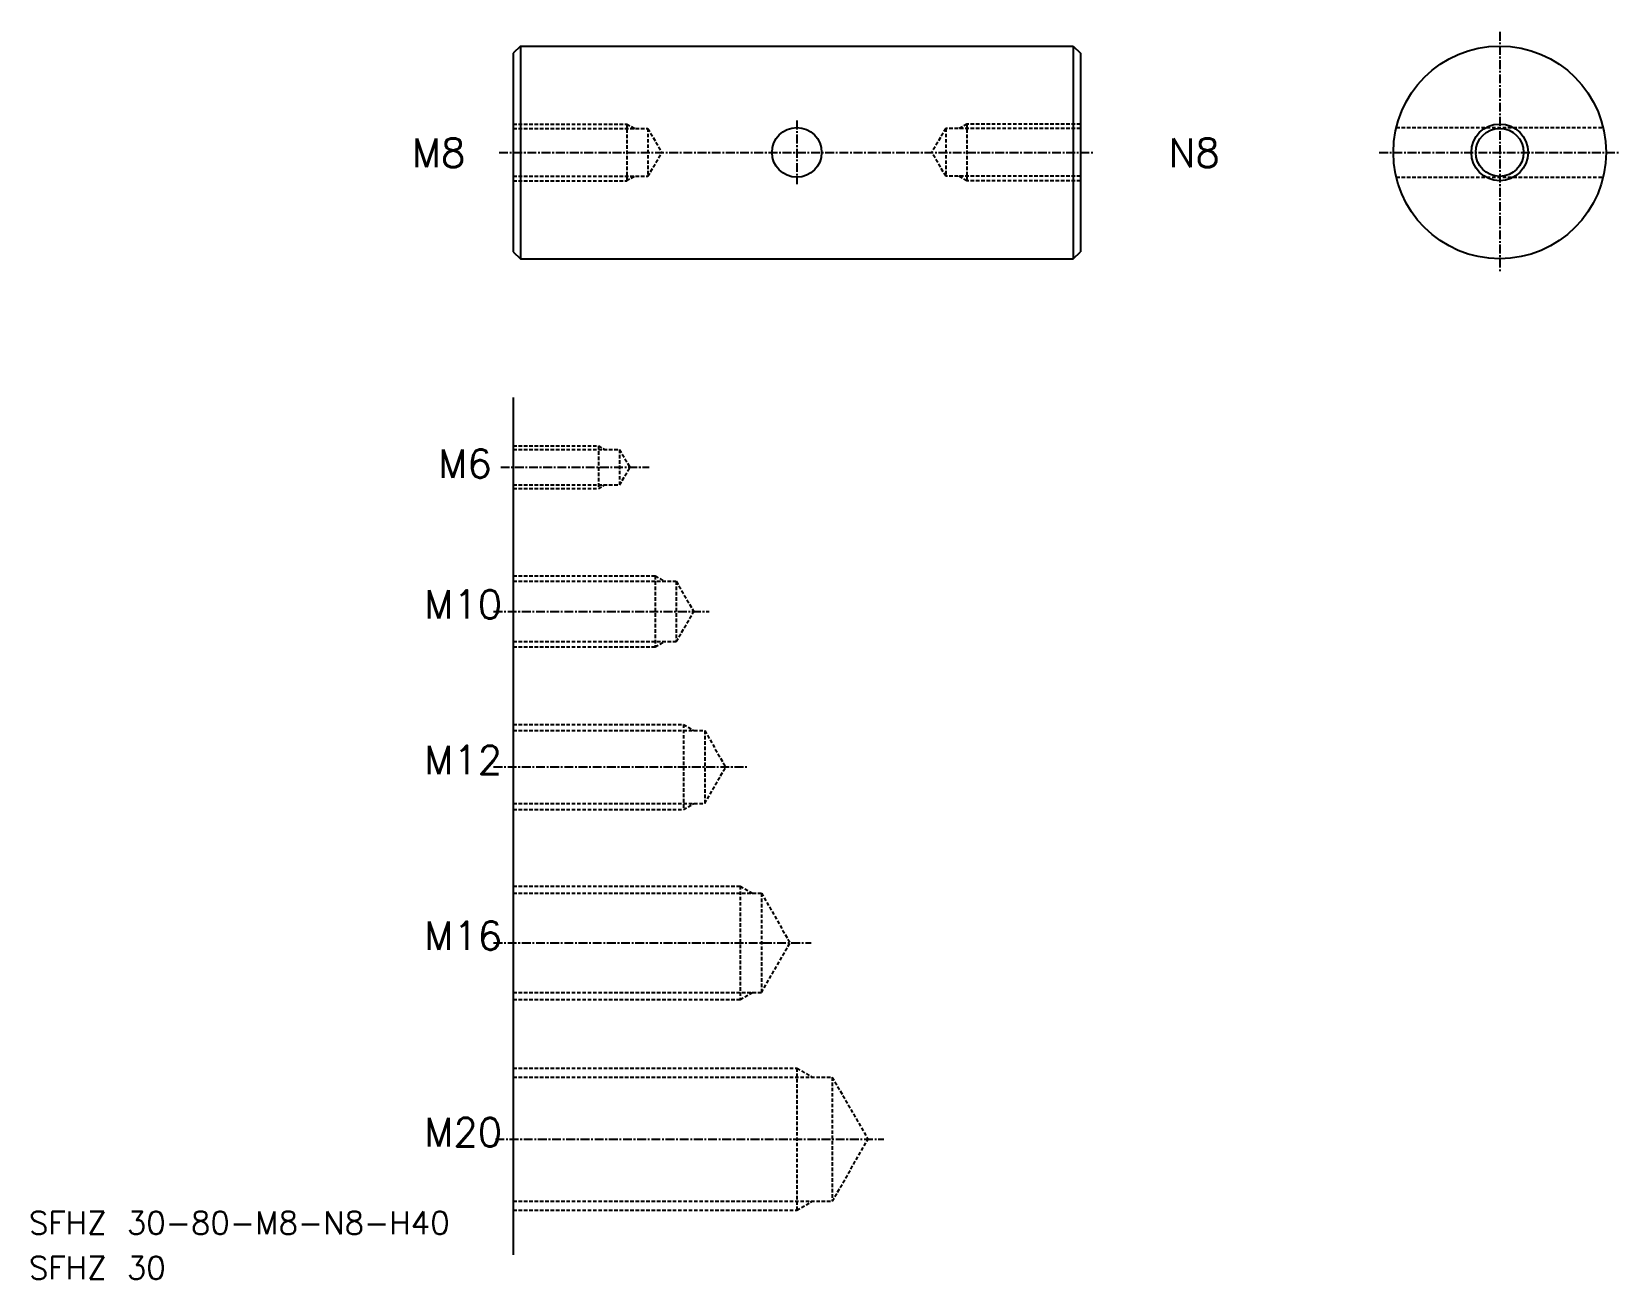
# Model space of a CAD drawing. Extents: x 1517 to 1741, y -166 to 10.
import ezdxf

# ---------------------------------------------------------------- set-up
doc = ezdxf.new("R2010")
doc.units = 0
doc.linetypes.add('CENTER', pattern=[2, 1.25, -0.25, 0.25, -0.25])
doc.linetypes.add('DASHED', pattern=[0.75, 0.5, -0.25])
doc.layers.get('0').update_dxf_attribs({"linetype": 'CONTINUOUS'})
doc.layers.add('CENTER', color=1, linetype='CENTER')
doc.styles.get("Standard").update_dxf_attribs({"font": 'txt.shx'})

msp = doc.modelspace()

# ---------------------------------------------------------------- linework, layer by layer
at = {"color": 7, "linetype": 'CONTINUOUS'}
for p, q in [((1586.3, 7.65), (1585.3, 6.65)), ((1586.3, 7.65), (1664.3, 7.65)), ((1586.3, 7.65), (1586.3, -22.35)), ((1664.3, 7.65), (1664.3, -22.35)), ((1664.3, 7.65), (1665.3, 6.65)), ((1585.3, 6.65), (1585.3, -21.35)), ((1665.3, 6.65), (1665.3, -21.35)), ((1585.3, -21.35), (1586.3, -22.35)), ((1586.3, -22.35), (1664.3, -22.35)), ((1664.3, -22.35), (1665.3, -21.35)), ((1585.3, -41.92), (1585.3, -162.8))]:
    msp.add_line(p, q, dxfattribs=at)
at = {"color": 3, "linetype": 'DASHED'}
for p, q in [((1585.3, -3.35), (1601.3, -3.35)), ((1585.3, -3.97), (1604.3, -3.97)), ((1601.3, -3.35), (1601.3, -11.35)), ((1601.3, -3.35), (1602.39, -3.97)), ((1604.3, -3.97), (1606.25, -7.35)), ((1604.3, -3.97), (1604.3, -10.72)), ((1646.3, -3.97), (1644.35, -7.35)), ((1646.3, -3.97), (1646.3, -10.72)), ((1665.3, -3.97), (1646.3, -3.97)), ((1649.3, -3.35), (1648.22, -3.97)), ((1649.3, -3.35), (1649.3, -11.35)), ((1665.3, -3.35), (1649.3, -3.35)), ((1709.87, -3.85), (1739.04, -3.85)), ((1604.3, -10.72), (1606.25, -7.35)), ((1646.3, -10.72), (1644.35, -7.35)), ((1585.3, -10.72), (1604.3, -10.72)), ((1601.3, -11.35), (1602.39, -10.72)), ((1665.3, -10.72), (1646.3, -10.72)), ((1649.3, -11.35), (1648.22, -10.72)), ((1709.87, -10.85), (1739.04, -10.85)), ((1585.3, -11.35), (1601.3, -11.35)), ((1665.3, -11.35), (1649.3, -11.35)), ((1585.3, -48.74), (1597.3, -48.74)), ((1585.3, -49.24), (1600.3, -49.24)), ((1597.3, -48.74), (1597.3, -54.74)), ((1597.3, -48.74), (1598.17, -49.24)), ((1600.3, -49.24), (1600.3, -54.24)), ((1600.3, -49.24), (1601.75, -51.74)), ((1600.3, -54.24), (1601.75, -51.74)), ((1585.3, -54.24), (1600.3, -54.24)), ((1585.3, -54.74), (1597.3, -54.74)), ((1597.3, -54.74), (1598.17, -54.24)), ((1585.3, -67.07), (1605.3, -67.07)), ((1605.3, -67.07), (1605.3, -77.07)), ((1605.3, -67.07), (1606.6, -67.82)), ((1585.3, -67.82), (1608.3, -67.82)), ((1608.3, -67.82), (1608.3, -76.32)), ((1608.3, -67.82), (1610.76, -72.07)), ((1608.3, -76.32), (1610.76, -72.07)), ((1585.3, -76.32), (1608.3, -76.32)), ((1585.3, -77.07), (1605.3, -77.07)), ((1605.3, -77.07), (1606.6, -76.32)), ((1585.3, -88), (1609.3, -88)), ((1585.3, -88.88), (1612.3, -88.88)), ((1609.3, -88), (1609.3, -100)), ((1609.3, -88), (1610.82, -88.88)), ((1612.3, -88.88), (1612.3, -99.13)), ((1612.3, -88.88), (1615.26, -94)), ((1612.3, -99.13), (1615.26, -94)), ((1585.3, -99.13), (1612.3, -99.13)), ((1585.3, -100), (1609.3, -100)), ((1609.3, -100), (1610.82, -99.13)), ((1585.3, -110.79), (1617.3, -110.79)), ((1585.3, -111.79), (1620.3, -111.79)), ((1617.3, -110.79), (1619.03, -111.79)), ((1617.3, -110.79), (1617.3, -126.79)), ((1620.3, -111.79), (1620.3, -125.79)), ((1620.3, -111.79), (1624.34, -118.79)), ((1620.3, -125.79), (1624.34, -118.79)), ((1585.3, -125.79), (1620.3, -125.79)), ((1585.3, -126.79), (1617.3, -126.79)), ((1617.3, -126.79), (1619.03, -125.79)), ((1585.3, -136.48), (1625.3, -136.48)), ((1625.3, -136.48), (1627.47, -137.73)), ((1625.3, -136.48), (1625.3, -156.48)), ((1585.3, -137.73), (1630.3, -137.73)), ((1630.3, -137.73), (1635.35, -146.48)), ((1630.3, -137.73), (1630.3, -155.23)), ((1630.3, -155.23), (1635.35, -146.48)), ((1585.3, -155.23), (1630.3, -155.23)), ((1585.3, -156.48), (1625.3, -156.48)), ((1625.3, -156.48), (1627.47, -155.23))]:
    msp.add_line(p, q, dxfattribs=at)
at = {"color": 7, "linetype": 'CONTINUOUS'}
for centre, radius in [((1724.45, -7.35), 15), ((1625.3, -7.35), 3.5), ((1724.45, -7.35), 3.38)]:
    msp.add_circle(centre, radius, dxfattribs=at)
at = {"color": 3, "linetype": 'CONTINUOUS'}
msp.add_circle((1724.45, -7.35), 4, dxfattribs=at)
at = {"layer": 'CENTER', "color": 1, "linetype": 'CENTER'}
for p, q in [((1724.45, 9.65), (1724.45, -24.35)), ((1625.3, -2.85), (1625.3, -11.85)), ((1583.3, -7.35), (1667.3, -7.35)), ((1707.45, -7.35), (1741.45, -7.35)), ((1583.52, -51.74), (1604.45, -51.74)), ((1582.51, -72.07), (1612.92, -72.07)), ((1582.51, -94), (1618.25, -94)), ((1582.51, -118.79), (1627.3, -118.79)), ((1582.78, -146.48), (1637.58, -146.48))]:
    msp.add_line(p, q, dxfattribs=at)

# ---------------------------------------------------------------- texts
at = {"color": 7, "linetype": 'CONTINUOUS'}
for s, height, p in [('M8', 4, (1570.99, -9.41)), ('N8', 4, (1677.75, -9.41)), ('M6', 4, (1574.72, -53.23)), ('M10', 4, (1572.75, -73.08)), ('M12', 4, (1572.75, -95.01)), ('M16', 4, (1572.75, -119.79)), ('M20', 4, (1572.75, -147.49)), ('SFHZ 30-80-M8-N8-H40', 3.2, (1516.96, -159.88)), ('SFHZ 30', 3.2, (1516.96, -166.22))]:
    msp.add_text(s, height=height, dxfattribs=at).set_placement(p)

doc.saveas('drawing.dxf')
